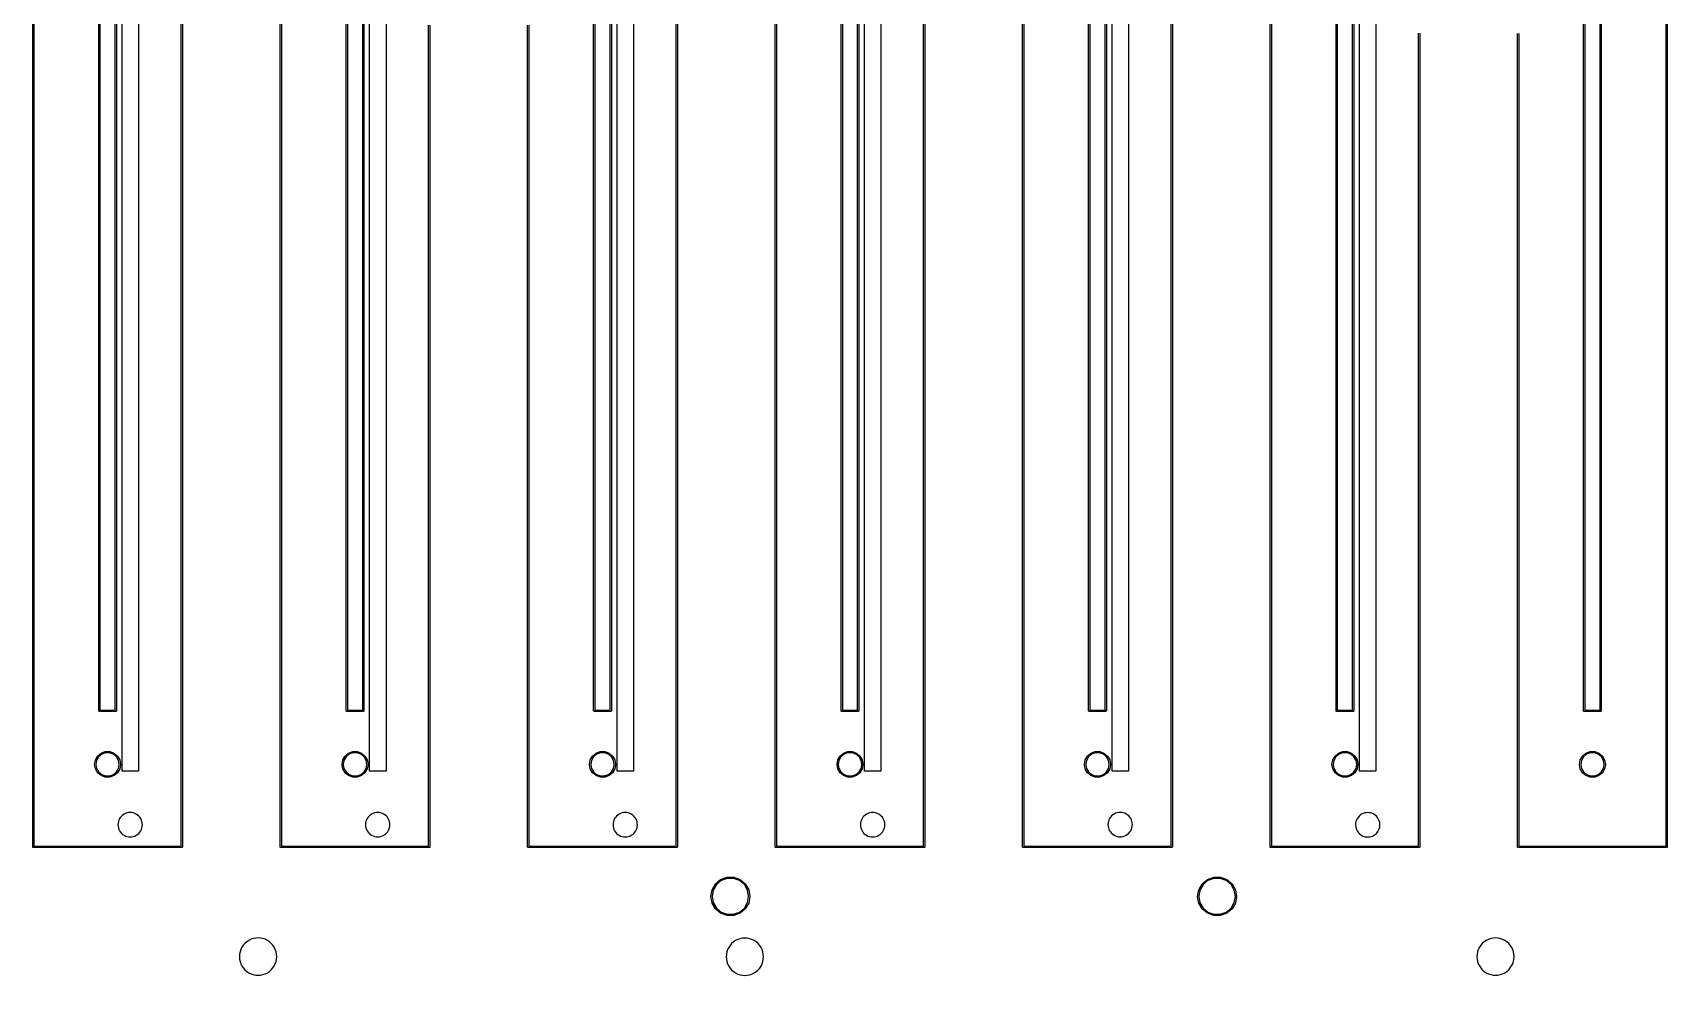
# Model space of a CAD drawing. Extents: x -49 to 2352, y 491 to 1544.
# Drawn here: x 1187 to 1786, y 491 to 837 of the extents above; entities that cross this region are included whole.
import ezdxf

# ---------------------------------------------------------------- set-up
doc = ezdxf.new("R2010")
doc.units = 0
doc.layers.add('Cuts', color=7, linetype='CONTINUOUS')
doc.layers.add('Silkscreen', color=7, linetype='CONTINUOUS')

msp = doc.modelspace()

# ---------------------------------------------------------------- linework, layer by layer
at = {"layer": 'Cuts', "color": 1}
for points in [[(1219.30536, 898.568248), (1225.31672, 898.568248), (1225.31672, 565.950008), (1219.30536, 565.950008), (1219.30536, 898.568248)], [(1310.0168, 898.570248), (1316.02824, 898.570248), (1316.02824, 565.951928), (1310.0168, 565.951928), (1310.0168, 898.570248)], [(1400.72424, 898.571048), (1406.7356, 898.571048), (1406.7356, 565.952728), (1400.72424, 565.952728), (1400.72424, 898.571048)], [(1491.43472, 898.571048), (1497.44608, 898.571048), (1497.44608, 565.952728), (1491.43472, 565.952728), (1491.43472, 898.571048)], [(1582.14544, 898.568248), (1588.1568, 898.568248), (1588.1568, 565.950008), (1582.14544, 565.950008), (1582.14544, 898.568248)], [(1672.84992, 898.568248), (1678.86128, 898.568248), (1678.86128, 565.950008), (1672.84992, 565.950008), (1672.84992, 898.568248)], [(1226.7124, 546.274648), (1226.7124, 546.274648)], [(1317.45424, 546.281528), (1317.45424, 546.281528)], [(1408.17784, 546.259688), (1408.17784, 546.259688)], [(1498.86408, 546.281528), (1498.86408, 546.281528)], [(1589.57992, 546.326168), (1589.57992, 546.326168)], [(1680.32592, 546.253208), (1680.32592, 546.253208)], [(1275.97824, 497.940968), (1275.97824, 497.940968)], [(1454.38176, 497.862088), (1454.38176, 497.862088)], [(1729.5108, 497.925048), (1729.5108, 497.925048)]]:
    msp.add_lwpolyline(points, close=True, dxfattribs=at)
for points in [[(1219.997152, 550.160803), (1218.610824, 549.358526), (1217.759116, 547.876375), (1217.764, 546.274648)], [(1217.764, 546.274648), (1217.759116, 544.67292), (1218.610824, 543.190769), (1219.997152, 542.388492)], [(1224.479248, 550.160803), (1223.092919, 550.96308), (1221.383481, 550.96308), (1219.997152, 550.160803)], [(1226.7124, 546.274648), (1226.717284, 547.876375), (1225.865576, 549.358526), (1224.479248, 550.160803)], [(1224.479248, 542.388492), (1225.865576, 543.190769), (1226.717284, 544.67292), (1226.7124, 546.274648)], [(1310.74288, 550.156333), (1309.358545, 549.357087), (1308.50576, 547.88002), (1308.50576, 546.281528)], [(1308.50576, 546.281528), (1308.50576, 544.683036), (1309.358545, 543.205968), (1310.74288, 542.406722)], [(1315.21712, 550.156333), (1313.832785, 550.955579), (1312.127215, 550.955579), (1310.74288, 550.156333)], [(1317.45424, 546.281528), (1317.45424, 547.88002), (1316.601455, 549.357087), (1315.21712, 550.156333)], [(1315.21712, 542.406722), (1316.601455, 543.205968), (1317.45424, 544.683036), (1317.45424, 546.281528)], [(1401.46648, 550.134493), (1400.082145, 549.335247), (1399.22936, 547.85818), (1399.22936, 546.259688)], [(1399.22936, 546.259688), (1399.22936, 544.661196), (1400.082145, 543.184128), (1401.46648, 542.384882)], [(1405.94072, 550.134493), (1404.556385, 550.933739), (1402.850815, 550.933739), (1401.46648, 550.134493)], [(1408.17784, 546.259688), (1408.17784, 547.85818), (1407.325055, 549.335247), (1405.94072, 550.134493)], [(1405.94072, 542.384882), (1407.325055, 543.184128), (1408.17784, 544.661196), (1408.17784, 546.259688)], [(1492.148832, 550.167683), (1490.762504, 549.365406), (1489.910796, 547.883255), (1489.91568, 546.281528)], [(1489.91568, 546.281528), (1489.910796, 544.6798), (1490.762504, 543.197649), (1492.148832, 542.395372)], [(1496.630928, 550.167683), (1495.244599, 550.96996), (1493.535161, 550.96996), (1492.148832, 550.167683)], [(1498.86408, 546.281528), (1498.868964, 547.883255), (1498.017256, 549.365406), (1496.630928, 550.167683)], [(1496.630928, 542.395372), (1498.017256, 543.197649), (1498.868964, 544.6798), (1498.86408, 546.281528)], [(1582.86856, 550.200973), (1581.484225, 549.401727), (1580.63144, 547.92466), (1580.63144, 546.326168)], [(1580.63144, 546.326168), (1580.63144, 544.727676), (1581.484225, 543.250608), (1582.86856, 542.451362)], [(1587.3428, 550.200973), (1585.958465, 551.000219), (1584.252895, 551.000219), (1582.86856, 550.200973)], [(1589.57992, 546.326168), (1589.57992, 547.92466), (1588.727135, 549.401727), (1587.3428, 550.200973)], [(1587.3428, 542.451362), (1588.727135, 543.250608), (1589.57992, 544.727676), (1589.57992, 546.326168)], [(1673.61456, 550.128014), (1672.230225, 549.328768), (1671.37744, 547.8517), (1671.37744, 546.253208)], [(1671.37744, 546.253208), (1671.377441, 543.782153), (1673.380626, 541.778969), (1675.85168, 541.778969)], [(1678.0888, 550.128014), (1676.704465, 550.92726), (1674.998895, 550.92726), (1673.61456, 550.128014)], [(1675.85168, 541.778969), (1678.322734, 541.778969), (1680.325919, 543.782153), (1680.32592, 546.253208)], [(1680.32592, 546.253208), (1680.32592, 547.8517), (1679.473135, 549.328768), (1678.0888, 550.128014)], [(1219.997152, 542.388492), (1221.383481, 541.586215), (1223.092919, 541.586215), (1224.479248, 542.388492)], [(1310.74288, 542.406722), (1312.127215, 541.607476), (1313.832785, 541.607476), (1315.21712, 542.406722)], [(1401.46648, 542.384882), (1402.850815, 541.585636), (1404.556385, 541.585636), (1405.94072, 542.384882)], [(1492.148832, 542.395372), (1493.535161, 541.593095), (1495.244599, 541.593095), (1496.630928, 542.395372)], [(1582.86856, 542.451362), (1584.252895, 541.652116), (1585.958465, 541.652116), (1587.3428, 542.451362)], [(1265.726756, 503.870472), (1263.610795, 502.646591), (1262.310044, 500.385378), (1262.31584, 497.940968)], [(1272.567324, 503.870472), (1270.451363, 505.094353), (1267.842717, 505.094353), (1265.726756, 503.870472)], [(1275.97824, 497.940968), (1275.984036, 500.385378), (1274.683285, 502.646591), (1272.567324, 503.870472)], [(1444.130179, 503.791871), (1442.014169, 502.567915), (1440.713445, 500.306578), (1440.71936, 497.862088)], [(1450.970941, 503.791871), (1448.85493, 505.015827), (1446.24619, 505.015827), (1444.130179, 503.791871)], [(1454.38176, 497.862088), (1454.387675, 500.306578), (1453.086951, 502.567915), (1450.970941, 503.791871)], [(1719.26394, 503.841075), (1717.150347, 502.620791), (1715.84832, 500.365615), (1715.84832, 497.925048)], [(1726.09518, 503.841075), (1723.981587, 505.061358), (1721.377533, 505.061358), (1719.26394, 503.841075)], [(1729.5108, 497.925048), (1729.5108, 500.365615), (1728.208773, 502.620791), (1726.09518, 503.841075)], [(1262.31584, 497.940968), (1262.310044, 495.496557), (1263.610795, 493.235345), (1265.726756, 492.011463)], [(1272.567324, 492.011463), (1274.683285, 493.235345), (1275.984036, 495.496557), (1275.97824, 497.940968)], [(1440.71936, 497.862088), (1440.713445, 495.417597), (1442.014169, 493.15626), (1444.130179, 491.932304)], [(1450.970941, 491.932304), (1453.086951, 493.15626), (1454.387675, 495.417597), (1454.38176, 497.862088)], [(1715.84832, 497.925048), (1715.84832, 495.484481), (1717.150347, 493.229304), (1719.26394, 492.00902)], [(1726.09518, 492.00902), (1728.208773, 493.229304), (1729.5108, 495.484481), (1729.5108, 497.925048)], [(1265.726756, 492.011463), (1267.842717, 490.787582), (1270.451363, 490.787582), (1272.567324, 492.011463)], [(1444.130179, 491.932304), (1446.24619, 490.708348), (1448.85493, 490.708348), (1450.970941, 491.932304)], [(1719.26394, 492.00902), (1721.377533, 490.788737), (1723.981587, 490.788737), (1726.09518, 492.00902)]]:
    msp.add_open_spline(points, degree=3, dxfattribs=at)
at = {"layer": 'Silkscreen', "color": 7}
for points in [[(1186.52568, 538.152008), (1186.52568, 981.112648), (1186.52568, 981.131848)], [(1186.9792, 980.885848), (1186.9792, 538.378808), (1240.95088, 538.378808), (1240.95088, 757.364568), (1240.95088, 980.885848), (1186.9792, 980.885848)], [(1241.4044, 981.112648), (1241.4044, 757.364568), (1241.4044, 538.152008), (1241.4044, 538.133608)], [(1277.23432, 538.152008), (1277.23432, 981.112648), (1277.23432, 981.131848)], [(1277.68792, 980.885848), (1277.68792, 538.378808), (1331.65952, 538.378808), (1331.65952, 757.364568), (1331.65952, 839.401528)], [(1368.39656, 839.322888), (1368.39656, 538.378808), (1422.36816, 538.378808), (1422.36816, 757.364568), (1422.36816, 980.885848), (1368.39656, 980.885848)], [(1422.82176, 981.112648), (1422.82176, 757.364568), (1422.82176, 538.152008), (1422.82176, 538.133608)], [(1458.65168, 538.152008), (1458.65168, 981.112648), (1458.65168, 981.131848)], [(1459.1052, 980.885848), (1459.1052, 538.378808), (1513.07688, 538.378808), (1513.07688, 757.364568), (1513.07688, 980.885848), (1459.1052, 980.885848)], [(1513.5304, 981.112648), (1513.5304, 757.364568), (1513.5304, 538.152008), (1513.5304, 538.133608)], [(1549.36032, 538.152008), (1549.36032, 981.112648), (1549.36032, 981.131848)], [(1549.81384, 980.885848), (1549.81384, 538.378808), (1603.78552, 538.378808), (1603.78552, 757.364568), (1603.78552, 980.885848), (1549.81384, 980.885848)], [(1604.23904, 981.112648), (1604.23904, 757.364568), (1604.23904, 538.152008), (1604.23904, 538.133608)], [(1640.06896, 538.152008), (1640.06896, 981.112648), (1640.06896, 981.131848)], [(1640.52256, 980.885848), (1640.52256, 538.378808), (1694.49416, 538.378808), (1694.49416, 757.364568), (1694.49416, 836.377928)], [(1731.2312, 836.299288), (1731.2312, 538.378808), (1785.20288, 538.378808), (1785.20288, 757.364568), (1785.20288, 980.885848), (1731.2312, 980.885848)], [(1785.6564, 981.112648), (1785.6564, 757.364568), (1785.6564, 538.152008), (1785.6564, 538.133608)], [(1210.71464, 588.041768), (1210.71464, 920.640168), (1210.71464, 920.658568)], [(1216.76192, 920.413448), (1211.16824, 920.413448), (1211.16824, 588.268568), (1213.96504, 588.268568), (1216.76192, 588.268568), (1216.76192, 920.413448)], [(1217.21544, 920.640168), (1217.21544, 588.041768), (1217.21544, 588.023368)], [(1301.42328, 588.041768), (1301.42328, 920.640168), (1301.42328, 920.658568)], [(1307.47056, 920.413448), (1301.87688, 920.413448), (1301.87688, 588.268568), (1304.67368, 588.268568), (1307.47056, 588.268568), (1307.47056, 920.413448)], [(1307.92408, 920.640168), (1307.92408, 588.041768), (1307.92408, 588.023368)], [(1392.132, 588.041768), (1392.132, 920.640168), (1392.132, 920.658568)], [(1398.1792, 920.413448), (1392.58552, 920.413448), (1392.58552, 588.268568), (1395.3824, 588.268568), (1398.1792, 588.268568), (1398.1792, 920.413448)], [(1398.6328, 920.640168), (1398.6328, 588.041768), (1398.6328, 588.023368)], [(1482.84064, 588.041768), (1482.84064, 920.640168), (1482.84064, 920.658568)], [(1488.88792, 920.413448), (1483.29416, 920.413448), (1483.29416, 588.268568), (1486.09104, 588.268568), (1488.88792, 588.268568), (1488.88792, 920.413448)], [(1489.34144, 920.640168), (1489.34144, 588.041768), (1489.34144, 588.023368)], [(1573.54928, 588.041768), (1573.54928, 920.640168), (1573.54928, 920.658568)], [(1579.59656, 920.413448), (1574.00288, 920.413448), (1574.00288, 588.268568), (1576.79968, 588.268568), (1579.59656, 588.268568), (1579.59656, 920.413448)], [(1580.05008, 920.640168), (1580.05008, 588.041768), (1580.05008, 588.023368)], [(1664.258, 588.041768), (1664.258, 920.640168), (1664.258, 920.658568)], [(1670.3052, 920.413448), (1664.71152, 920.413448), (1664.71152, 588.268568), (1667.50832, 588.268568), (1670.3052, 588.268568), (1670.3052, 920.413448)], [(1670.75872, 920.640168), (1670.75872, 588.041768), (1670.75872, 588.023368)], [(1754.96664, 588.041768), (1754.96664, 920.640168), (1754.96664, 920.658568)], [(1761.01384, 920.413448), (1755.42016, 920.413448), (1755.42016, 588.268568), (1758.21704, 588.268568), (1761.01384, 588.268568), (1761.01384, 920.413448)], [(1761.46744, 920.640168), (1761.46744, 588.041768), (1761.46744, 588.023368)], [(1332.11304, 839.398488), (1332.11304, 757.364568), (1332.11304, 538.152008), (1332.11304, 538.133608)], [(1367.94296, 538.152008), (1367.94296, 839.322888)], [(1694.94776, 836.374888), (1694.94776, 757.364568), (1694.94776, 538.152008), (1694.94776, 538.133608)], [(1730.77768, 538.152008), (1730.77768, 836.299288)], [(1210.72376, 587.984328), (1210.71576, 588.002728)], [(1210.71768, 588.023608), (1210.71768, 588.042008)], [(1210.71768, 588.002488), (1210.71768, 588.023288)], [(1210.72976, 587.963128), (1210.72176, 587.984728)], [(1210.73888, 587.948008), (1210.73008, 587.963208)], [(1210.74488, 587.929928), (1210.73688, 587.948328)], [(1210.75696, 587.911768), (1210.74496, 587.930168)], [(1210.79632, 587.869448), (1210.78432, 587.884648), (1210.76904, 587.896568), (1210.75712, 587.911848)], [(1210.82656, 587.845208), (1210.81136, 587.857208), (1210.79624, 587.869288)], [(1210.84768, 587.839208), (1210.82688, 587.847208)], [(1210.8628, 587.830088), (1210.8476, 587.838888)], [(1210.884, 587.824088), (1210.8632, 587.832088)], [(1210.90216, 587.818008), (1210.88376, 587.826008)], [(1210.92328, 587.818008), (1210.90248, 587.818008)], [(1216.98864, 587.814968), (1213.96504, 587.814968), (1210.94144, 587.814968), (1210.92304, 587.814968)], [(1217.0068, 587.818008), (1216.9884, 587.818008)], [(1217.028, 587.818008), (1217.0064, 587.818008)], [(1217.04616, 587.824088), (1217.02776, 587.816088)], [(1217.06728, 587.830088), (1217.04648, 587.822088)], [(1217.0824, 587.839208), (1217.0672, 587.830408)], [(1217.10056, 587.845208), (1217.08216, 587.837208)], [(1217.11872, 587.857288), (1217.10032, 587.845288)], [(1217.17312, 587.911768), (1217.16112, 587.896568), (1217.14584, 587.884648), (1217.13392, 587.869368), (1217.11864, 587.857448)], [(1217.1852, 587.929928), (1217.1732, 587.911528)], [(1217.19128, 587.948008), (1217.18328, 587.929608)], [(1217.20032, 587.963128), (1217.19152, 587.947928)], [(1217.2064, 587.984328), (1217.1984, 587.962728)], [(1217.2124, 588.002488), (1217.2044, 587.984088)], [(1217.2124, 588.023608), (1217.2124, 588.002808)], [(1301.4324, 587.984328), (1301.4244, 588.002728)], [(1301.42632, 588.023608), (1301.42632, 588.042008)], [(1301.42632, 588.002488), (1301.42632, 588.023288)], [(1301.4384, 587.963128), (1301.4304, 587.984728)], [(1301.44752, 587.948008), (1301.43872, 587.963208)], [(1301.45352, 587.929928), (1301.44552, 587.948328)], [(1301.50496, 587.869448), (1301.49296, 587.884648), (1301.47768, 587.896568), (1301.46576, 587.911848), (1301.45368, 587.930168)], [(1301.52008, 587.857288), (1301.50488, 587.869288)], [(1301.53824, 587.845208), (1301.51984, 587.857208)], [(1301.55632, 587.839208), (1301.53792, 587.847208)], [(1301.57144, 587.830088), (1301.55624, 587.838888)], [(1301.59264, 587.824088), (1301.57184, 587.832088)], [(1301.6108, 587.818008), (1301.5924, 587.826008)], [(1301.63192, 587.818008), (1301.61112, 587.818008)], [(1307.69736, 587.814968), (1304.67368, 587.814968), (1301.65008, 587.814968), (1301.63168, 587.814968)], [(1307.71544, 587.818008), (1307.69704, 587.818008)], [(1307.73664, 587.818008), (1307.71504, 587.818008)], [(1307.7548, 587.824088), (1307.7364, 587.816088)], [(1307.77592, 587.830088), (1307.75512, 587.822088)], [(1307.79104, 587.839208), (1307.77584, 587.830408)], [(1307.8092, 587.845208), (1307.7908, 587.837208)], [(1307.82736, 587.857288), (1307.80896, 587.845288)], [(1307.88176, 587.911768), (1307.86976, 587.896568), (1307.85448, 587.884648), (1307.84256, 587.869368), (1307.82728, 587.857448)], [(1307.89384, 587.929928), (1307.88184, 587.911528)], [(1307.89992, 587.948008), (1307.89192, 587.929608)], [(1307.90896, 587.963128), (1307.90016, 587.947928)], [(1307.91504, 587.984328), (1307.90704, 587.962728)], [(1307.92104, 588.002488), (1307.91304, 587.984088)], [(1307.92104, 588.023608), (1307.92104, 588.002808)], [(1392.14104, 587.984328), (1392.13304, 588.002728)], [(1392.13496, 588.023608), (1392.13496, 588.042008)], [(1392.13496, 588.002488), (1392.13496, 588.023288)], [(1392.14712, 587.963128), (1392.13912, 587.984728)], [(1392.15616, 587.948008), (1392.14736, 587.963208)], [(1392.16224, 587.929928), (1392.15424, 587.948328)], [(1392.2136, 587.869448), (1392.2016, 587.884648), (1392.18632, 587.896568), (1392.1744, 587.911848), (1392.16232, 587.930168)], [(1392.22872, 587.857288), (1392.21352, 587.869288)], [(1392.24688, 587.845208), (1392.22848, 587.857208)], [(1392.26504, 587.839208), (1392.24664, 587.847208)], [(1392.28016, 587.830088), (1392.26496, 587.838888)], [(1392.30128, 587.824088), (1392.28048, 587.832088)], [(1392.31944, 587.818008), (1392.30104, 587.826008)], [(1392.34064, 587.818008), (1392.31984, 587.818008)], [(1398.406, 587.814968), (1395.3824, 587.814968), (1392.35872, 587.814968), (1392.34032, 587.814968)], [(1398.42416, 587.818008), (1398.40576, 587.818008)], [(1398.44528, 587.818008), (1398.42448, 587.818008)], [(1398.46344, 587.824088), (1398.44504, 587.816088)], [(1398.48464, 587.830088), (1398.46384, 587.822088)], [(1398.49976, 587.839208), (1398.48456, 587.830408)], [(1398.51784, 587.845208), (1398.49944, 587.837208)], [(1398.536, 587.857288), (1398.5176, 587.845288)], [(1398.5904, 587.911768), (1398.5784, 587.896568), (1398.56312, 587.884648), (1398.5512, 587.869368), (1398.53592, 587.857448)], [(1398.60256, 587.929928), (1398.59056, 587.911528)], [(1398.60856, 587.948008), (1398.60056, 587.929608)], [(1398.61768, 587.963128), (1398.60888, 587.947928)], [(1398.62368, 587.984328), (1398.61568, 587.962728)], [(1398.62976, 588.002488), (1398.62176, 587.984088)], [(1398.62976, 588.023608), (1398.62976, 588.002808)], [(1482.84968, 587.984328), (1482.84168, 588.002728)], [(1482.84368, 588.023608), (1482.84368, 588.042008)], [(1482.84368, 588.002488), (1482.84368, 588.023288)], [(1482.85576, 587.963128), (1482.84776, 587.984728)], [(1482.8648, 587.948008), (1482.856, 587.963208)], [(1482.87088, 587.929928), (1482.86288, 587.948328)], [(1482.92224, 587.869448), (1482.91024, 587.884648), (1482.89496, 587.896568), (1482.88304, 587.911848), (1482.87096, 587.930168)], [(1482.95248, 587.845208), (1482.93728, 587.857208), (1482.92216, 587.869288)], [(1482.97368, 587.839208), (1482.95208, 587.847208)], [(1482.9888, 587.830088), (1482.9736, 587.838888)], [(1483.01, 587.824088), (1482.9892, 587.832088)], [(1483.02808, 587.818008), (1483.00968, 587.826008)], [(1483.04928, 587.818008), (1483.02848, 587.818008)], [(1489.11464, 587.814968), (1486.09104, 587.814968), (1483.06744, 587.814968), (1483.04904, 587.814968)], [(1489.1328, 587.818008), (1489.1144, 587.818008)], [(1489.154, 587.818008), (1489.1324, 587.818008)], [(1489.17208, 587.824088), (1489.15368, 587.816088)], [(1489.19328, 587.830088), (1489.17168, 587.822088)], [(1489.2084, 587.839208), (1489.1932, 587.830408)], [(1489.22656, 587.845208), (1489.20816, 587.837208)], [(1489.24464, 587.857288), (1489.22624, 587.845288)], [(1489.25976, 587.869448), (1489.24456, 587.857448)], [(1489.27192, 587.884568), (1489.25992, 587.869368)], [(1489.28696, 587.896648), (1489.27176, 587.884648)], [(1489.29912, 587.911768), (1489.28712, 587.896568)], [(1489.3112, 587.929928), (1489.2992, 587.911528)], [(1489.3172, 587.948008), (1489.3092, 587.929608)], [(1489.32632, 587.963128), (1489.31752, 587.947928)], [(1489.33232, 587.984328), (1489.32432, 587.962728)], [(1489.3384, 588.002488), (1489.3304, 587.984088)], [(1489.3384, 588.023608), (1489.3384, 588.002808)], [(1573.5584, 587.984328), (1573.5504, 588.002728)], [(1573.55232, 588.023608), (1573.55232, 588.042008)], [(1573.55232, 588.002488), (1573.55232, 588.023288)], [(1573.5644, 587.963128), (1573.5564, 587.984728)], [(1573.57352, 587.948008), (1573.56472, 587.963208)], [(1573.57952, 587.929928), (1573.57152, 587.948328)], [(1573.5916, 587.911768), (1573.5796, 587.930168)], [(1573.63096, 587.869448), (1573.61896, 587.884648), (1573.60368, 587.896568), (1573.59176, 587.911848)], [(1573.6612, 587.845208), (1573.646, 587.857208), (1573.63088, 587.869288)], [(1573.68232, 587.839208), (1573.66072, 587.847208)], [(1573.69744, 587.830088), (1573.68224, 587.838888)], [(1573.71864, 587.824088), (1573.69784, 587.832088)], [(1573.7368, 587.818008), (1573.7184, 587.826008)], [(1573.75792, 587.818008), (1573.73712, 587.818008)], [(1579.82328, 587.814968), (1576.79968, 587.814968), (1573.77608, 587.814968), (1573.75768, 587.814968)], [(1579.84144, 587.818008), (1579.82304, 587.818008)], [(1579.86264, 587.818008), (1579.84184, 587.818008)], [(1579.8808, 587.824088), (1579.8624, 587.816088)], [(1579.90192, 587.830088), (1579.88032, 587.822088)], [(1579.91704, 587.839208), (1579.90184, 587.830408)], [(1579.9352, 587.845208), (1579.9168, 587.837208)], [(1579.95336, 587.857288), (1579.93496, 587.845288)], [(1580.00776, 587.911768), (1579.99576, 587.896568), (1579.98048, 587.884648), (1579.96856, 587.869368), (1579.95328, 587.857448)], [(1580.01984, 587.929928), (1580.00784, 587.911528)], [(1580.02592, 587.948008), (1580.01792, 587.929608)], [(1580.03496, 587.963128), (1580.02616, 587.947928)], [(1580.04104, 587.984328), (1580.03304, 587.962728)], [(1580.04704, 588.002488), (1580.03904, 587.984088)], [(1580.04704, 588.023608), (1580.04704, 588.002808)], [(1664.26704, 587.984328), (1664.25904, 588.002728)], [(1664.26096, 588.023608), (1664.26096, 588.042008)], [(1664.26096, 588.002488), (1664.26096, 588.023288)], [(1664.27304, 587.963128), (1664.26504, 587.984728)], [(1664.28216, 587.948008), (1664.27336, 587.963208)], [(1664.28816, 587.929928), (1664.28016, 587.948328)], [(1664.3396, 587.869448), (1664.3276, 587.884648), (1664.31232, 587.896568), (1664.3004, 587.911848), (1664.28832, 587.930168)], [(1664.36984, 587.845208), (1664.35464, 587.857208), (1664.33952, 587.869288)], [(1664.39104, 587.839208), (1664.37024, 587.847208)], [(1664.40608, 587.830088), (1664.39088, 587.838888)], [(1664.42728, 587.824088), (1664.40648, 587.832088)], [(1664.44544, 587.818008), (1664.42704, 587.826008)], [(1664.46656, 587.818008), (1664.44576, 587.818008)], [(1670.532, 587.814968), (1667.50832, 587.814968), (1664.48472, 587.814968), (1664.46632, 587.814968)], [(1670.55008, 587.818008), (1670.53168, 587.818008)], [(1670.57128, 587.818008), (1670.55048, 587.818008)], [(1670.58944, 587.824088), (1670.57104, 587.816088)], [(1670.61056, 587.830088), (1670.58976, 587.822088)], [(1670.62568, 587.839208), (1670.61048, 587.830408)], [(1670.64384, 587.845208), (1670.62544, 587.837208)], [(1670.662, 587.857288), (1670.6436, 587.845288)], [(1670.7164, 587.911768), (1670.7044, 587.896568), (1670.68912, 587.884648), (1670.6772, 587.869368), (1670.66192, 587.857448)], [(1670.72848, 587.929928), (1670.71648, 587.911528)], [(1670.73456, 587.948008), (1670.72656, 587.929608)], [(1670.7436, 587.963128), (1670.7348, 587.947928)], [(1670.74968, 587.984328), (1670.74168, 587.962728)], [(1670.75576, 588.002488), (1670.74776, 587.984088)], [(1670.75576, 588.023608), (1670.75576, 588.002808)], [(1754.97568, 587.984328), (1754.96768, 588.002728)], [(1754.96968, 588.023608), (1754.96968, 588.042008)], [(1754.96968, 588.002488), (1754.96968, 588.023288)], [(1754.98176, 587.963128), (1754.97376, 587.984728)], [(1754.9908, 587.948008), (1754.982, 587.963208)], [(1754.99688, 587.929928), (1754.98888, 587.948328)], [(1755.04824, 587.869448), (1755.03624, 587.884648), (1755.02096, 587.896568), (1755.00904, 587.911848), (1754.99696, 587.930168)], [(1755.07848, 587.845208), (1755.06328, 587.857208), (1755.04816, 587.869288)], [(1755.09968, 587.839208), (1755.07888, 587.847208)], [(1755.1148, 587.830088), (1755.0996, 587.838888)], [(1755.13592, 587.824088), (1755.11512, 587.832088)], [(1755.15408, 587.818008), (1755.13568, 587.826008)], [(1755.17528, 587.818008), (1755.15448, 587.818008)], [(1761.24064, 587.814968), (1758.21704, 587.814968), (1755.19336, 587.814968), (1755.17496, 587.814968)], [(1761.2588, 587.818008), (1761.2404, 587.818008)], [(1761.27992, 587.818008), (1761.25912, 587.818008)], [(1761.29808, 587.824088), (1761.27968, 587.816088)], [(1761.31928, 587.830088), (1761.29848, 587.822088)], [(1761.3344, 587.839208), (1761.3192, 587.830408)], [(1761.35248, 587.845208), (1761.33408, 587.837208)], [(1761.37064, 587.857288), (1761.35224, 587.845288)], [(1761.42504, 587.911768), (1761.41304, 587.896568), (1761.39776, 587.884648), (1761.38584, 587.869368), (1761.37056, 587.857448)], [(1761.4372, 587.929928), (1761.4252, 587.911528)], [(1761.4432, 587.948008), (1761.4352, 587.929608)], [(1761.45232, 587.963128), (1761.44352, 587.947928)], [(1761.45832, 587.984328), (1761.45032, 587.962728)], [(1761.4644, 588.002488), (1761.4564, 587.984088)], [(1761.4644, 588.023608), (1761.4644, 588.002808)], [(1217.61456, 565.328328), (1216.34464, 564.264008), (1214.79048, 563.698568), (1213.1396, 563.698568), (1211.5824, 564.264008), (1210.31552, 565.328328), (1209.49008, 566.758488), (1209.20288, 568.388248), (1209.49008, 570.017928), (1210.31552, 571.448168), (1211.5824, 572.512408), (1213.1396, 573.077848), (1214.79048, 573.077848), (1216.34464, 572.512408), (1217.61456, 571.448168), (1218.44, 570.017928), (1218.72728, 568.388248), (1218.44, 566.758488), (1217.61456, 565.328328)], [(1217.26688, 571.157848), (1216.11784, 572.119368), (1214.71192, 572.630328), (1213.21824, 572.630328), (1211.8092, 572.119368), (1210.66328, 571.157848), (1209.9164, 569.860728), (1209.6564, 568.388248), (1209.9164, 566.915688), (1210.66328, 565.618568), (1211.8092, 564.657048), (1213.21824, 564.146088), (1214.71192, 564.146088), (1216.11784, 564.657048), (1217.26688, 565.618568), (1218.01368, 566.915688), (1218.27368, 568.388248), (1218.01368, 569.860728), (1217.26688, 571.157848)], [(1308.3232, 565.328328), (1307.05328, 564.264008), (1305.49912, 563.698568), (1303.84824, 563.698568), (1302.29408, 564.264008), (1301.02416, 565.328328), (1300.19872, 566.758488), (1299.91152, 568.388248), (1300.19872, 570.017928), (1301.02416, 571.448168), (1302.29408, 572.512408), (1303.84824, 573.077848), (1305.49912, 573.077848), (1307.05328, 572.512408), (1308.3232, 571.448168), (1309.14864, 570.017928), (1309.43592, 568.388248), (1309.14864, 566.758488), (1308.3232, 565.328328)], [(1307.97552, 571.157848), (1306.82952, 572.119368), (1305.42056, 572.630328), (1303.92688, 572.630328), (1302.51784, 572.119368), (1301.37192, 571.157848), (1300.62504, 569.860728), (1300.36504, 568.388248), (1300.62504, 566.915688), (1301.37192, 565.618568), (1302.51784, 564.657048), (1303.92688, 564.146088), (1305.42056, 564.146088), (1306.82952, 564.657048), (1307.97552, 565.618568), (1308.72232, 566.915688), (1308.9824, 568.388248), (1308.72232, 569.860728), (1307.97552, 571.157848)], [(1399.03192, 565.328328), (1397.762, 564.264008), (1396.20784, 563.698568), (1394.55696, 563.698568), (1393.0028, 564.264008), (1391.73288, 565.328328), (1390.90744, 566.758488), (1390.62016, 568.388248), (1390.90744, 570.017928), (1391.73288, 571.448168), (1393.0028, 572.512408), (1394.55696, 573.077848), (1396.20784, 573.077848), (1397.762, 572.512408), (1399.03192, 571.448168), (1399.85736, 570.017928), (1400.14456, 568.388248), (1399.85736, 566.758488), (1399.03192, 565.328328)], [(1398.68416, 571.157848), (1397.53824, 572.119368), (1396.1292, 572.630328), (1394.63552, 572.630328), (1393.22656, 572.119368), (1392.08056, 571.157848), (1391.33376, 569.860728), (1391.07368, 568.388248), (1391.33376, 566.915688), (1392.08056, 565.618568), (1393.22656, 564.657048), (1394.63552, 564.146088), (1396.1292, 564.146088), (1397.53824, 564.657048), (1398.68416, 565.618568), (1399.43096, 566.915688), (1399.69104, 568.388248), (1399.43096, 569.860728), (1398.68416, 571.157848)], [(1489.74056, 565.328328), (1488.47064, 564.264008), (1486.91648, 563.698568), (1485.2656, 563.698568), (1483.7084, 564.264008), (1482.44152, 565.328328), (1481.61608, 566.758488), (1481.3288, 568.388248), (1481.61608, 570.017928), (1482.44152, 571.448168), (1483.7084, 572.512408), (1485.2656, 573.077848), (1486.91648, 573.077848), (1488.47064, 572.512408), (1489.74056, 571.448168), (1490.566, 570.017928), (1490.8532, 568.388248), (1490.566, 566.758488), (1489.74056, 565.328328)], [(1489.3928, 571.157848), (1488.24384, 572.119368), (1486.83784, 572.630328), (1485.34416, 572.630328), (1483.9352, 572.119368), (1482.7892, 571.157848), (1482.0424, 569.860728), (1481.7824, 568.388248), (1482.0424, 566.915688), (1482.7892, 565.618568), (1483.9352, 564.657048), (1485.34416, 564.146088), (1486.83784, 564.146088), (1488.24384, 564.657048), (1489.3928, 565.618568), (1490.13968, 566.915688), (1490.39968, 568.388248), (1490.13968, 569.860728), (1489.3928, 571.157848)], [(1580.4492, 565.328328), (1579.17928, 564.264008), (1577.62512, 563.698568), (1575.97424, 563.698568), (1574.41704, 564.264008), (1573.15016, 565.328328), (1572.32472, 566.758488), (1572.03752, 568.388248), (1572.32472, 570.017928), (1573.15016, 571.448168), (1574.41704, 572.512408), (1575.97424, 573.077848), (1577.62512, 573.077848), (1579.17928, 572.512408), (1580.4492, 571.448168), (1581.27464, 570.017928), (1581.56192, 568.388248), (1581.27464, 566.758488), (1580.4492, 565.328328)], [(1580.10152, 571.157848), (1578.95248, 572.119368), (1577.54656, 572.630328), (1576.05288, 572.630328), (1574.64384, 572.119368), (1573.49792, 571.157848), (1572.75104, 569.860728), (1572.49104, 568.388248), (1572.75104, 566.915688), (1573.49792, 565.618568), (1574.64384, 564.657048), (1576.05288, 564.146088), (1577.54656, 564.146088), (1578.95248, 564.657048), (1580.10152, 565.618568), (1580.84832, 566.915688), (1581.10832, 568.388248), (1580.84832, 569.860728), (1580.10152, 571.157848)], [(1671.15784, 565.328328), (1669.88792, 564.264008), (1668.33384, 563.698568), (1666.68288, 563.698568), (1665.12576, 564.264008), (1663.85888, 565.328328), (1663.03336, 566.758488), (1662.74616, 568.388248), (1663.03336, 570.017928), (1663.85888, 571.448168), (1665.12576, 572.512408), (1666.68288, 573.077848), (1668.33384, 573.077848), (1669.88792, 572.512408), (1671.15784, 571.448168), (1671.98328, 570.017928), (1672.27056, 568.388248), (1671.98328, 566.758488), (1671.15784, 565.328328)], [(1670.81016, 571.157848), (1669.6612, 572.119368), (1668.2552, 572.630328), (1666.76152, 572.630328), (1665.35248, 572.119368), (1664.20656, 571.157848), (1663.45976, 569.860728), (1663.19968, 568.388248), (1663.45976, 566.915688), (1664.20656, 565.618568), (1665.35248, 564.657048), (1666.76152, 564.146088), (1668.2552, 564.146088), (1669.6612, 564.657048), (1670.81016, 565.618568), (1671.55696, 566.915688), (1671.81704, 568.388248), (1671.55696, 569.860728), (1670.81016, 571.157848)], [(1761.86656, 565.328328), (1760.59664, 564.264008), (1759.04248, 563.698568), (1757.3916, 563.698568), (1755.8344, 564.264008), (1754.56752, 565.328328), (1753.74208, 566.758488), (1753.4548, 568.388248), (1753.74208, 570.017928), (1754.56752, 571.448168), (1755.8344, 572.512408), (1757.3916, 573.077848), (1759.04248, 573.077848), (1760.59664, 572.512408), (1761.86656, 571.448168), (1762.692, 570.017928), (1762.9792, 568.388248), (1762.692, 566.758488), (1761.86656, 565.328328)], [(1761.5188, 571.157848), (1760.36984, 572.119368), (1758.96384, 572.630328), (1757.47016, 572.630328), (1756.0612, 572.119368), (1754.9152, 571.157848), (1754.1684, 569.860728), (1753.90832, 568.388248), (1754.1684, 566.915688), (1754.9152, 565.618568), (1756.0612, 564.657048), (1757.47016, 564.146088), (1758.96384, 564.146088), (1760.36984, 564.657048), (1761.5188, 565.618568), (1762.26568, 566.915688), (1762.52568, 568.388248), (1762.26568, 569.860728), (1761.5188, 571.157848)], [(1186.536, 538.094568), (1186.528, 538.112968)], [(1186.52904, 538.133848), (1186.52904, 538.152248)], [(1186.52904, 538.112728), (1186.52904, 538.133528)], [(1186.54928, 538.058248), (1186.53888, 538.073448)], [(1186.53928, 538.073368), (1186.53928, 538.094968)], [(1186.55592, 538.040168), (1186.54792, 538.058568)], [(1186.57856, 538.006888), (1186.56896, 538.022088), (1186.55608, 538.040408)], [(1186.60672, 537.979688), (1186.59392, 537.994888), (1186.5788, 538.006808)], [(1186.63904, 537.955448), (1186.62384, 537.967448), (1186.60632, 537.979528)], [(1186.65784, 537.949448), (1186.63864, 537.957448)], [(1186.67472, 537.940328), (1186.65792, 537.949128)], [(1186.6944, 537.934328), (1186.6744, 537.942328)], [(1186.71312, 537.928248), (1186.69472, 537.936248)], [(1186.7328, 537.928248), (1186.7128, 537.928248)], [(1241.17768, 537.925208), (1186.75248, 537.925208), (1186.73248, 537.925208)], [(1241.19576, 537.928248), (1241.17736, 537.928248)], [(1241.21696, 537.928248), (1241.19616, 537.928248)], [(1241.23512, 537.934328), (1241.21672, 537.926328)], [(1241.25624, 537.940328), (1241.23464, 537.932328)], [(1241.27136, 537.949448), (1241.25616, 537.940648)], [(1241.28952, 537.955448), (1241.27112, 537.947448)], [(1241.30768, 537.967528), (1241.28928, 537.955528)], [(1241.36208, 538.022008), (1241.35008, 538.006808), (1241.3348, 537.994888), (1241.32288, 537.979608), (1241.3076, 537.967688)], [(1241.37416, 538.040168), (1241.36216, 538.021768)], [(1241.38024, 538.058248), (1241.37224, 538.039848)], [(1241.38928, 538.073368), (1241.38048, 538.058168)], [(1241.39536, 538.094568), (1241.38736, 538.072968)], [(1241.40136, 538.112728), (1241.39336, 538.094328)], [(1241.40136, 538.133848), (1241.40136, 538.113048)], [(1277.24344, 538.094568), (1277.23544, 538.112968)], [(1277.23736, 538.133848), (1277.23736, 538.152248)], [(1277.23736, 538.112728), (1277.23736, 538.133528)], [(1277.24944, 538.073368), (1277.24144, 538.094968)], [(1277.25856, 538.058248), (1277.24976, 538.073448)], [(1277.26456, 538.040168), (1277.25656, 538.058568)], [(1277.27664, 538.022008), (1277.26464, 538.040408)], [(1277.316, 537.979688), (1277.304, 537.994888), (1277.28872, 538.006808), (1277.2768, 538.022088)], [(1277.34624, 537.955448), (1277.33104, 537.967448), (1277.31592, 537.979528)], [(1277.36736, 537.949448), (1277.34656, 537.957448)], [(1277.38248, 537.940328), (1277.36728, 537.949128)], [(1277.40368, 537.934328), (1277.38288, 537.942328)], [(1277.42184, 537.928248), (1277.40344, 537.936248)], [(1277.44296, 537.928248), (1277.42216, 537.928248)], [(1331.88632, 537.925208), (1277.46112, 537.925208), (1277.44272, 537.925208)], [(1331.90448, 537.928248), (1331.88608, 537.928248)], [(1331.9256, 537.928248), (1331.9048, 537.928248)], [(1331.94376, 537.934328), (1331.92536, 537.926328)], [(1331.96496, 537.940328), (1331.94336, 537.932328)], [(1331.98, 537.949448), (1331.9648, 537.940648)], [(1331.99816, 537.955448), (1331.97976, 537.947448)], [(1332.01632, 537.967528), (1331.99792, 537.955528)], [(1332.07072, 538.022008), (1332.05872, 538.006808), (1332.04344, 537.994888), (1332.03152, 537.979608), (1332.01624, 537.967688)], [(1332.08288, 538.040168), (1332.07088, 538.021768)], [(1332.08888, 538.058248), (1332.08088, 538.039848)], [(1332.098, 538.073368), (1332.0892, 538.058168)], [(1332.104, 538.094568), (1332.096, 538.072968)], [(1332.11008, 538.112728), (1332.10208, 538.094328)], [(1332.11008, 538.133848), (1332.11008, 538.113048)], [(1367.95208, 538.094568), (1367.94408, 538.112968)], [(1367.946, 538.133848), (1367.946, 538.152248)], [(1367.946, 538.112728), (1367.946, 538.133528)], [(1367.95808, 538.073368), (1367.95008, 538.094968)], [(1367.9672, 538.058248), (1367.9584, 538.073448)], [(1367.9732, 538.040168), (1367.9652, 538.058568)], [(1368.02464, 537.979688), (1368.01264, 537.994888), (1367.99736, 538.006808), (1367.98544, 538.022088), (1367.97336, 538.040408)], [(1368.03976, 537.967528), (1368.02456, 537.979528)], [(1368.05792, 537.955448), (1368.03952, 537.967448)], [(1368.076, 537.949448), (1368.0576, 537.957448)], [(1368.09112, 537.940328), (1368.07592, 537.949128)], [(1368.11232, 537.934328), (1368.09152, 537.942328)], [(1368.13048, 537.928248), (1368.11208, 537.936248)], [(1368.1516, 537.928248), (1368.1308, 537.928248)], [(1422.59496, 537.925208), (1368.16976, 537.925208), (1368.15136, 537.925208)], [(1422.61312, 537.928248), (1422.59472, 537.928248)], [(1422.63424, 537.928248), (1422.61344, 537.928248)], [(1422.6524, 537.934328), (1422.634, 537.926328)], [(1422.6736, 537.940328), (1422.652, 537.932328)], [(1422.68872, 537.949448), (1422.67352, 537.940648)], [(1422.70688, 537.955448), (1422.68848, 537.947448)], [(1422.72496, 537.967528), (1422.70656, 537.955528)], [(1422.76728, 538.006888), (1422.75208, 537.994888), (1422.74016, 537.979608), (1422.72488, 537.967688)], [(1422.77944, 538.022008), (1422.76744, 538.006808)], [(1422.79152, 538.040168), (1422.77952, 538.021768)], [(1422.79752, 538.058248), (1422.78952, 538.039848)], [(1422.80664, 538.073368), (1422.79784, 538.058168)], [(1422.81264, 538.094568), (1422.80464, 538.072968)], [(1422.81872, 538.112728), (1422.81072, 538.094328)], [(1422.81872, 538.133848), (1422.81872, 538.113048)], [(1458.66072, 538.094568), (1458.65272, 538.112968)], [(1458.65472, 538.133848), (1458.65472, 538.152248)], [(1458.65472, 538.112728), (1458.65472, 538.133528)], [(1458.6668, 538.073368), (1458.6588, 538.094968)], [(1458.67584, 538.058248), (1458.66704, 538.073448)], [(1458.68192, 538.040168), (1458.67392, 538.058568)], [(1458.73328, 537.979688), (1458.72128, 537.994888), (1458.706, 538.006808), (1458.69408, 538.022088), (1458.682, 538.040408)], [(1458.7484, 537.967528), (1458.7332, 537.979528)], [(1458.76656, 537.955448), (1458.74816, 537.967448)], [(1458.78472, 537.949448), (1458.76632, 537.957448)], [(1458.79984, 537.940328), (1458.78464, 537.949128)], [(1458.82096, 537.934328), (1458.80016, 537.942328)], [(1458.83912, 537.928248), (1458.82072, 537.936248)], [(1458.86032, 537.928248), (1458.83952, 537.928248)], [(1513.3036, 537.925208), (1458.8784, 537.925208), (1458.86, 537.925208)], [(1513.32176, 537.928248), (1513.30336, 537.928248)], [(1513.34296, 537.928248), (1513.32216, 537.928248)], [(1513.36104, 537.934328), (1513.34264, 537.926328)], [(1513.38224, 537.940328), (1513.36144, 537.932328)], [(1513.39736, 537.949448), (1513.38216, 537.940648)], [(1513.41552, 537.955448), (1513.39712, 537.947448)], [(1513.43368, 537.967528), (1513.41528, 537.955528)], [(1513.48808, 538.022008), (1513.47608, 538.006808), (1513.4608, 537.994888), (1513.44888, 537.979608), (1513.4336, 537.967688)], [(1513.50016, 538.040168), (1513.48816, 538.021768)], [(1513.50624, 538.058248), (1513.49824, 538.039848)], [(1513.51528, 538.073368), (1513.50648, 538.058168)], [(1513.52136, 538.094568), (1513.51336, 538.072968)], [(1513.52736, 538.112728), (1513.51936, 538.094328)], [(1513.52736, 538.133848), (1513.52736, 538.113048)], [(1549.36936, 538.094568), (1549.36136, 538.112968)], [(1549.36336, 538.133848), (1549.36336, 538.152248)], [(1549.36336, 538.112728), (1549.36336, 538.133528)], [(1549.37544, 538.073368), (1549.36744, 538.094968)], [(1549.38448, 538.058248), (1549.37568, 538.073448)], [(1549.39056, 538.040168), (1549.38256, 538.058568)], [(1549.42984, 537.994808), (1549.41464, 538.006808), (1549.40272, 538.022088), (1549.39064, 538.040408)], [(1549.442, 537.979688), (1549.43, 537.994888)], [(1549.47216, 537.955448), (1549.45696, 537.967448), (1549.44184, 537.979528)], [(1549.49336, 537.949448), (1549.47256, 537.957448)], [(1549.50848, 537.940328), (1549.49328, 537.949128)], [(1549.52968, 537.934328), (1549.50888, 537.942328)], [(1549.54776, 537.928248), (1549.52936, 537.936248)], [(1549.56896, 537.928248), (1549.54816, 537.928248)], [(1604.01232, 537.925208), (1549.58712, 537.925208), (1549.56872, 537.925208)], [(1604.0304, 537.928248), (1604.012, 537.928248)], [(1604.0516, 537.928248), (1604.0308, 537.928248)], [(1604.06976, 537.934328), (1604.05136, 537.926328)], [(1604.09088, 537.940328), (1604.07008, 537.932328)], [(1604.106, 537.949448), (1604.0908, 537.940648)], [(1604.12416, 537.955448), (1604.10576, 537.947448)], [(1604.14232, 537.967528), (1604.12392, 537.955528)], [(1604.19672, 538.022008), (1604.18472, 538.006808), (1604.16944, 537.994888), (1604.15752, 537.979608), (1604.14224, 537.967688)], [(1604.2088, 538.040168), (1604.1968, 538.021768)], [(1604.21488, 538.058248), (1604.20688, 538.039848)], [(1604.22392, 538.073368), (1604.21512, 538.058168)], [(1604.23, 538.094568), (1604.222, 538.072968)], [(1604.236, 538.112728), (1604.228, 538.094328)], [(1604.236, 538.133848), (1604.236, 538.113048)], [(1640.07808, 538.094568), (1640.07008, 538.112968)], [(1640.072, 538.133848), (1640.072, 538.152248)], [(1640.072, 538.112728), (1640.072, 538.133528)], [(1640.08408, 538.073368), (1640.07608, 538.094968)], [(1640.0932, 538.058248), (1640.0844, 538.073448)], [(1640.0992, 538.040168), (1640.0912, 538.058568)], [(1640.11128, 538.022008), (1640.09928, 538.040408)], [(1640.15064, 537.979688), (1640.13864, 537.994888), (1640.12336, 538.006808), (1640.11144, 538.022088)], [(1640.18088, 537.955448), (1640.16568, 537.967448), (1640.15056, 537.979528)], [(1640.202, 537.949448), (1640.1812, 537.957448)], [(1640.21712, 537.940328), (1640.20192, 537.949128)], [(1640.23832, 537.934328), (1640.21752, 537.942328)], [(1640.25648, 537.928248), (1640.23808, 537.936248)], [(1640.2776, 537.928248), (1640.2568, 537.928248)], [(1694.72096, 537.925208), (1640.29576, 537.925208), (1640.27736, 537.925208)], [(1694.73912, 537.928248), (1694.72072, 537.928248)], [(1694.76024, 537.928248), (1694.73944, 537.928248)], [(1694.7784, 537.934328), (1694.76, 537.926328)], [(1694.7996, 537.940328), (1694.7788, 537.932328)], [(1694.81472, 537.949448), (1694.79952, 537.940648)], [(1694.8328, 537.955448), (1694.8144, 537.947448)], [(1694.85096, 537.967528), (1694.83256, 537.955528)], [(1694.90536, 538.022008), (1694.89336, 538.006808), (1694.87808, 537.994888), (1694.86616, 537.979608), (1694.85088, 537.967688)], [(1694.91752, 538.040168), (1694.90552, 538.021768)], [(1694.92352, 538.058248), (1694.91552, 538.039848)], [(1694.93264, 538.073368), (1694.92384, 538.058168)], [(1694.93864, 538.094568), (1694.93064, 538.072968)], [(1694.94472, 538.112728), (1694.93672, 538.094328)], [(1694.94472, 538.133848), (1694.94472, 538.113048)], [(1730.78672, 538.094568), (1730.77872, 538.112968)], [(1730.78064, 538.133848), (1730.78064, 538.152248)], [(1730.78064, 538.112728), (1730.78064, 538.133528)], [(1730.7928, 538.073368), (1730.7848, 538.094968)], [(1730.80184, 538.058248), (1730.79304, 538.073448)], [(1730.80792, 538.040168), (1730.79992, 538.058568)], [(1730.85928, 537.979688), (1730.84728, 537.994888), (1730.832, 538.006808), (1730.82008, 538.022088), (1730.808, 538.040408)], [(1730.88952, 537.955448), (1730.87432, 537.967448), (1730.8592, 537.979528)], [(1730.91072, 537.949448), (1730.88992, 537.957448)], [(1730.92584, 537.940328), (1730.91064, 537.949128)], [(1730.94696, 537.934328), (1730.92616, 537.942328)], [(1730.96512, 537.928248), (1730.94672, 537.936248)], [(1730.98624, 537.928248), (1730.96464, 537.928248)], [(1785.4296, 537.925208), (1731.0044, 537.925208), (1730.986, 537.925208)], [(1785.44776, 537.928248), (1785.42936, 537.928248)], [(1785.46896, 537.928248), (1785.44736, 537.928248)], [(1785.48704, 537.934328), (1785.46864, 537.926328)], [(1785.50824, 537.940328), (1785.48744, 537.932328)], [(1785.52336, 537.949448), (1785.50816, 537.940648)], [(1785.54152, 537.955448), (1785.52312, 537.947448)], [(1785.5596, 537.967528), (1785.5412, 537.955528)], [(1785.57472, 537.979688), (1785.55952, 537.967688)], [(1785.61408, 538.022008), (1785.60208, 538.006808), (1785.5868, 537.994888), (1785.57488, 537.979608)], [(1785.62616, 538.040168), (1785.61416, 538.021768)], [(1785.63216, 538.058248), (1785.62416, 538.039848)], [(1785.64128, 538.073368), (1785.63248, 538.058168)], [(1785.64728, 538.094568), (1785.63928, 538.072968)], [(1785.65336, 538.112728), (1785.64536, 538.094328)], [(1785.65336, 538.133848), (1785.65336, 538.113048)], [(1447.71824, 515.420408), (1445.8164, 513.826968), (1443.48816, 512.980328), (1441.0088, 512.980328), (1438.68064, 513.826968), (1436.7788, 515.420408), (1435.53912, 517.567208), (1435.10976, 520.010248), (1435.53912, 522.453368), (1436.7788, 524.600168), (1438.68064, 526.193608), (1441.0088, 527.040168), (1443.48816, 527.040168), (1445.8164, 526.193608), (1447.71824, 524.600168), (1448.95792, 522.453368), (1449.38728, 520.010248), (1448.95792, 517.567208), (1447.71824, 515.420408)], [(1447.37056, 524.306808), (1445.5896, 525.800488), (1443.4096, 526.592728), (1441.08744, 526.592728), (1438.9044, 525.800488), (1437.12648, 524.306808), (1435.96544, 522.296168), (1435.56328, 520.010248), (1435.96544, 517.724408), (1437.12648, 515.713688), (1438.9044, 514.220008), (1441.08744, 513.427848), (1443.4096, 513.427848), (1445.5896, 514.220008), (1447.37056, 515.713688), (1448.5316, 517.724408), (1448.93376, 520.010248), (1448.5316, 522.296168), (1447.37056, 524.306808)], [(1626.11192, 515.420408), (1624.21008, 513.826968), (1621.88192, 512.980328), (1619.40256, 512.980328), (1617.07128, 513.826968), (1615.17248, 515.420408), (1613.9328, 517.567208), (1613.50344, 520.010248), (1613.9328, 522.453368), (1615.17248, 524.600168), (1617.07128, 526.193608), (1619.40256, 527.040168), (1621.88192, 527.040168), (1624.21008, 526.193608), (1626.11192, 524.600168), (1627.3516, 522.453368), (1627.78096, 520.010248), (1627.3516, 517.567208), (1626.11192, 515.420408)], [(1625.76424, 524.306808), (1623.98328, 525.800488), (1621.80328, 526.592728), (1619.48112, 526.592728), (1617.29808, 525.800488), (1615.52016, 524.306808), (1614.35912, 522.296168), (1613.95696, 520.010248), (1614.35912, 517.724408), (1615.52016, 515.713688), (1617.29808, 514.220008), (1619.48112, 513.427848), (1621.80328, 513.427848), (1623.98328, 514.220008), (1625.76424, 515.713688), (1626.92528, 517.724408), (1627.32744, 520.010248), (1626.92528, 522.296168), (1625.76424, 524.306808)]]:
    msp.add_lwpolyline(points, dxfattribs=at)

doc.saveas('drawing.dxf')
